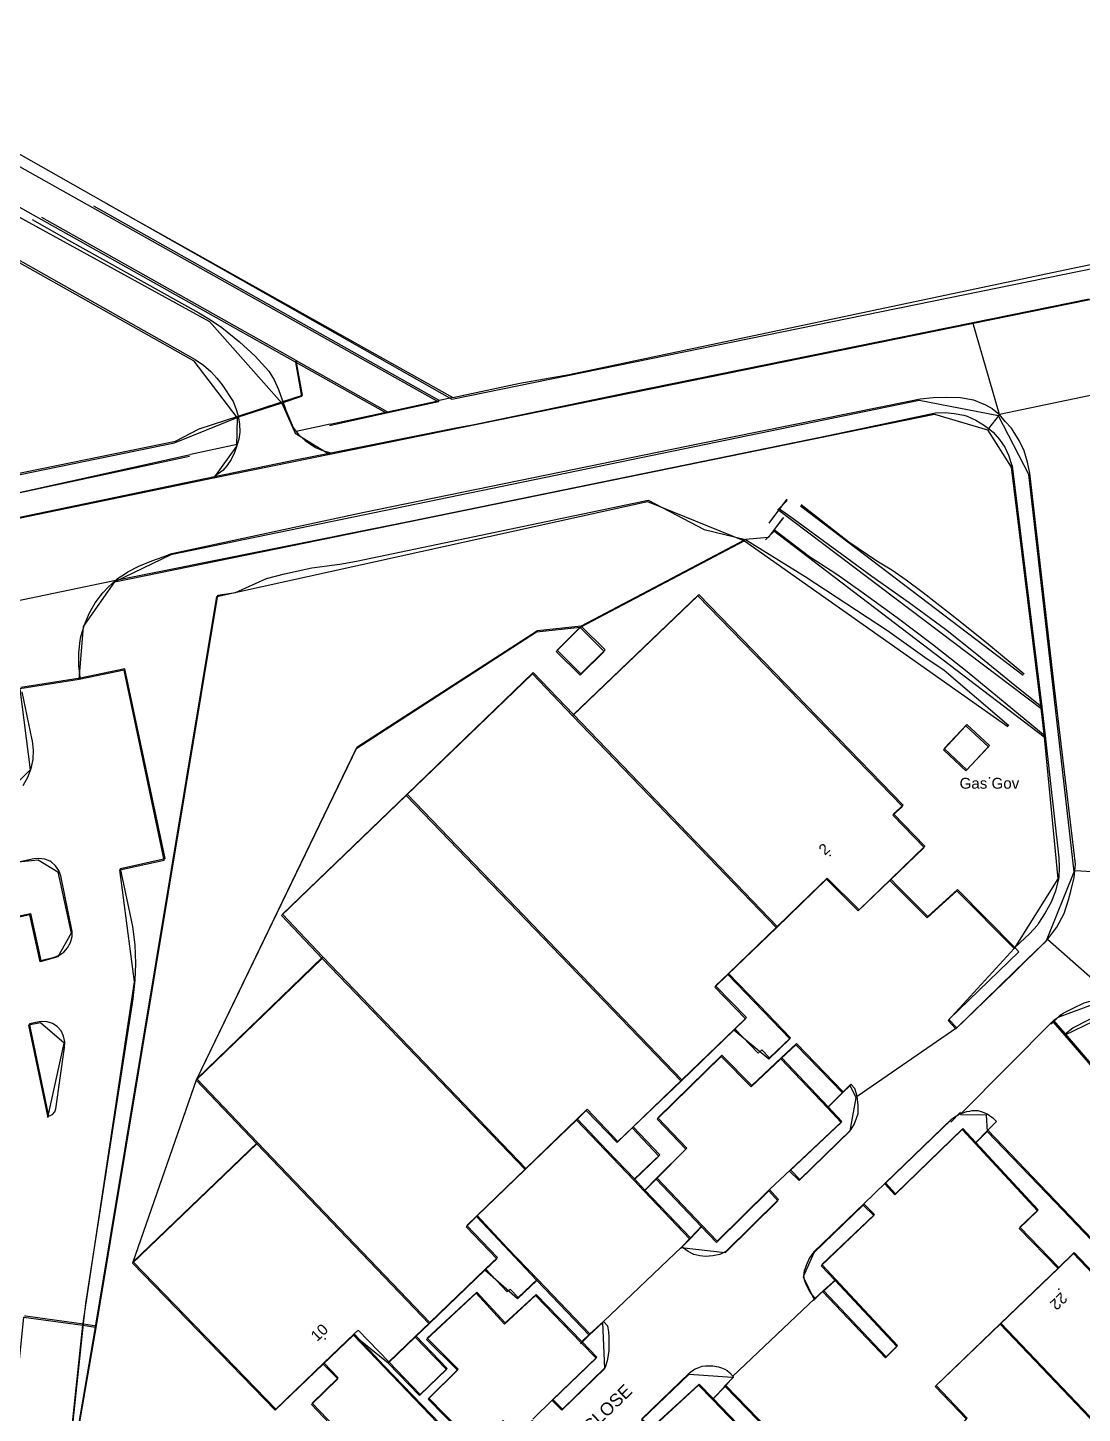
# Model space of a CAD drawing. Header units: millimetres. Extents: x 111502 to 977541, y 8702 to 1044108.
# Drawn here: x 488807.8 to 488917.4, y 243252.7 to 243396.6 of the extents above; entities that cross this region are included whole.
import ezdxf
from ezdxf.enums import TextEntityAlignment as Align

# ---------------------------------------------------------------- set-up
doc = ezdxf.new("R2010")
doc.units = ezdxf.units.MM
doc.header["$LTSCALE"] = 0.25
doc.linetypes.add('DASHED2', pattern=[9.525, 6.35, -3.175])
doc.layers.add('E HVSS As Laid HV', color=10, linetype='Continuous')
doc.layers.add('X HVSS Site Background', color=8, linetype='Continuous')
doc.styles.add('85C29BD3-77E0-4928-B775-6F', font='arial.ttf', dxfattribs={"height": 0.2})

# ---------------------------------------------------------------- blocks, each defined once
blk = doc.blocks.new('Gas OS')
at = {"layer": 'X HVSS Site Background'}
for points in [[(436.23, -290.74), (582.33, -372.78), (576.92, -373.96), (570.99, -375.25)], [(454.1, -187.79), (448.71, -194.83), (445.9, -205.38), (445.75, -208.28), (451.11, -214.22), (448.57, -225.17), (446.47, -251.96), (436.93, -289.3), (583.72, -372.48), (722.74, -344.15), (724.14, -333.29)], [(576.92, -373.96), (567.46, -368.64), (490.9, -325.68), (489.11, -334.41), (476.29, -333.99), (476.11, -342.21), (473.84, -347.01), (464.95, -346.34)], [(770.25, -332.96), (727.1, -343.09), (722.94, -344.12), (721.63, -347.44), (649.82, -362.21), (637.74, -364.66), (571.05, -378.23), (558.96, -380.7), (509.12, -391), (508.09, -391.2), (504, -389.58), (504.14, -383.93), (506.75, -386.88), (554.91, -377.03), (561.4, -374.41), (556.96, -368.55), (530.52, -353.7), (526.03, -352.98), (516.73, -352.94), (516.55, -358.44), (515.31, -358.48)], [(473.84, -347.01), (476.88, -344.08), (477.03, -334.53), (484.26, -334.8), (484.2, -337.03), (511.44, -338.61), (558.54, -364.42), (566.04, -372.9), (561.4, -374.41), (561.33, -377.36), (558.96, -380.7)], [(567.46, -368.64), (568.11, -372.23), (566.04, -372.9), (567.45, -376.03), (571.05, -378.23)], [(612.39, -432.25), (617.44, -427.4), (622.64, -422.35), (625.94, -425.64), (629.23, -422.48), (633.09, -426.35), (636.19, -423.54), (642.15, -429.55), (635.27, -437.03), (636.09, -437.89), (642.05, -432.12), (645.51, -428.72), (648.37, -421.59), (643.68, -380.31), (640.52, -374.21), (632.27, -372.62), (554.51, -388.67), (548.7, -391.46)], [(545.01, -401.6), (545.44, -396.09), (548.7, -391.46), (633.88, -374.06), (639.37, -375.68), (641.83, -379.56), (644.92, -404.58)], [(505.42, -389.34), (556.45, -378.41)], [(506.8, -616.07), (521.41, -604.26), (578.93, -558.11), (535.54, -535.13), (540.5, -505.06), (546.71, -468.85), (559.29, -392.98), (604.03, -383.11), (614.12, -387.21), (641.48, -406.5)], [(616.68, -385.36), (617.68, -384.01), (644.92, -404.58), (645.27, -407.58), (617.12, -386.16), (618.08, -384.92)], [(617.55, -384.02), (618.56, -383.01)], [(619.93, -383.56), (643.09, -401.16)], [(616.3, -387.1), (617.31, -386.08)], [(614.12, -387.21), (597.06, -396.2), (592.52, -396.69), (573.75, -408.83), (557.14, -443.21), (550.55, -462.2)], [(578.97, -413.65), (592.08, -401.02), (596.27, -405.37), (609.28, -392.92), (630.54, -414.8), (629.54, -415.7), (632.79, -419.05), (629.23, -422.48)], [(532.54, -537.4), (543.33, -487.98), (545.39, -468.66), (550.74, -432.99), (549.21, -421.38), (553.84, -420.35), (549.66, -400.65), (545.01, -401.6), (538.84, -402.59), (539.92, -411), (535.89, -415)], [(596.27, -405.37), (617.44, -427.4)], [(645.27, -407.58), (646.69, -422.3), (642.15, -429.55)], [(596.66, -447.36), (591.35, -452.5), (586.29, -457.38), (585.2, -458.45), (588.4, -461.75), (587.16, -462.94), (581.35, -468.51), (563.45, -449.81), (557.14, -443.21), (570.24, -430.57), (566.03, -426.12), (578.97, -413.65), (607.55, -443.3)], [(570.24, -430.57), (591.35, -452.5)], [(604.95, -453.5), (603.69, -454.75), (602.61, -453.6), (605.24, -451.09), (602.46, -448.18), (607.55, -443.3), (613.03, -438.02), (614.24, -436.84), (611.04, -433.55), (612.39, -432.25), (618.82, -438.93), (616.64, -441.03), (613.03, -438.02)], [(646.81, -436.64), (652.24, -434.64), (658.65, -436.13), (695.95, -466.82), (698.47, -471.07)], [(645.97, -437.4), (646.98, -436.39)], [(646.15, -437.14), (647.36, -438.53), (651.4, -436.59), (656.29, -436.98), (668.92, -446.9), (669.1, -448.07)], [(647.36, -438.53), (650.5, -442.13), (653.89, -438.98), (663.4, -448.97), (658.6, -453.58), (660.73, -455.81), (665.7, -451.02), (687.36, -473.12), (665.22, -494.22), (652.13, -506.67), (630.94, -484.46), (637.2, -478.42), (633.95, -475.03), (640.68, -468.55), (665.22, -494.22)], [(624.3, -444.54), (619.44, -439.55), (617.9, -440.99), (614.8, -443.89), (611.7, -440.74), (605.05, -447.25), (608.04, -450.39), (604.95, -453.5), (609.67, -458.43), (608.43, -459.72), (603.69, -454.75)], [(622.73, -446.1), (624.17, -447.62), (618.81, -452.66), (619.8, -453.64), (625.1, -448.49), (625.74, -445.04), (625.1, -443.75), (624.3, -444.54), (622.73, -446.1), (617.9, -440.99)], [(602.61, -453.6), (596.66, -447.36), (597.69, -446.35), (600.9, -449.7), (602.46, -448.18)], [(638.09, -449.79), (636.75, -448.34), (629.74, -455.13), (628.69, -453.98), (635.6, -447.34)], [(635.56, -447.56), (636.57, -446.55)], [(636.55, -446.79), (639.24, -446.83), (639.34, -448.54)], [(570.35, -472.7), (565.35, -477.49), (550.55, -462.2), (563.45, -449.81)], [(609.67, -458.43), (611.22, -460.06), (616.65, -454.69), (617.6, -455.74), (612.1, -461.13), (607.55, -460.64)], [(592.55, -464.01), (586.29, -457.38)], [(623.55, -464.03), (622.26, -465.18), (628.76, -472.05), (629.95, -470.88), (623.55, -464.03), (622.1, -462.49), (627.56, -457.28), (626.45, -456.18), (621.31, -461.13), (620.21, -463.64), (621.35, -465.99)], [(607.48, -460.69), (608.49, -459.68)], [(573.49, -469.69), (585.38, -482.08), (587.33, -483.05), (593.05, -479.59), (592.05, -478.54), (590.56, -480.04), (589.05, -478.54), (586.15, -481.33), (581.26, -476.34), (584.3, -473.34), (581.1, -470.15), (586.25, -465.34), (589.2, -468.54), (592.4, -465.59), (597.14, -470.49), (598.7, -472.09), (594.15, -476.49), (595.15, -477.49), (599.6, -473.14), (599.4, -468.39), (598, -469.69), (592.55, -464.01), (590.53, -465.92), (587.16, -462.94)], [(640.68, -468.55), (646.7, -462.77)], [(621.3, -466.09), (622.31, -465.08)], [(537.27, -486.84), (538.92, -470.89), (539.24, -467.82), (545.39, -468.66), (546.71, -468.85)], [(581.35, -468.51), (579.91, -469.89), (577.11, -472.59), (573.49, -469.69), (570.35, -472.7), (571.86, -474.24), (569.15, -476.9), (579.65, -487.99)], [(577.11, -472.59), (580.35, -475.97), (583.17, -473.26), (579.91, -469.89)], [(597.07, -470.59), (598.08, -469.58)], [(610.81, -476.39), (617.53, -483.36), (618.87, -482), (612.1, -475.04), (610.81, -476.39), (609.35, -474.89), (604.41, -479.43), (603.41, -478.48), (608.36, -473.74), (612.83, -474.05)], [(611.96, -475.05), (612.97, -474.04)]]:
    blk.add_lwpolyline(points, dxfattribs=at)
for points in [[(597.06, -396.2), (599.54, -398.68), (597.04, -401.17), (594.56, -398.69)], [(637.13, -411.1), (634.79, -408.9), (637.13, -406.4), (639.48, -408.6)], [(521.16, -422.5), (520.17, -417.77), (521.71, -417.59), (531.97, -421.19), (540.73, -420.33), (542.79, -421.59), (544.18, -427.93), (542.79, -430.41), (540.95, -430.93), (539.86, -426.06), (527.5, -428.7), (524.78, -429.28), (523.75, -424.29)], [(541.74, -447.1), (543.44, -439.37), (540.99, -437.27), (539.75, -437.51)], [(638.09, -449.79), (639.34, -448.54), (646.37, -455.85), (653.24, -463.01), (651.56, -464.63), (648.31, -461.22), (646.7, -462.77), (642.67, -458.6), (644.55, -456.79)]]:
    blk.add_lwpolyline(points, close=True, dxfattribs=at)
blk = doc.blocks.new('OS MAP 060722')
at = {"layer": 'X HVSS Site Background'}
for points in [[(41.42, 4231.89), (48.37, 4233.39), (53.52, 4234.29), (105.67, 4245.29), (164.27, 4257.44), (175.37, 4259.44), (180.43, 4260.18)], [(5.37, 4252.07), (13.32, 4247.59), (41.42, 4231.89)], [(25.16, 4235.73), (-1.27, 4250.59)], [(4.1, 4251.79), (40.02, 4231.59)], [(-2.27, 4250.36), (1.48, 4248.23), (15.03, 4240.67), (16.24, 4239.96), (17.41, 4239.17), (19.25, 4237.68), (20.89, 4236.18), (22.3, 4234.62), (22.86, 4233.71), (23.3, 4232.73), (23.68, 4231.65), (23.75, 4231.47)], [(-8.63, 4248.94), (14.66, 4235.82), (15.51, 4235.26), (16.29, 4234.58), (16.89, 4233.91), (17.44, 4233.19), (18.58, 4231.48), (18.89, 4230.74), (19.1, 4229.97), (19.11, 4229.96)], [(95.44, 4239.69), (107.52, 4242.14)], [(28.75, 4226.14), (41.57, 4228.69), (43.62, 4229.09), (59.42, 4232.39), (95.44, 4239.69)], [(98.22, 4230.14), (95.44, 4239.69)], [(23.75, 4231.47), (25.81, 4232.14), (25.16, 4235.73)], [(25.16, 4235.73), (34.63, 4230.41)], [(6.4, 4212.92), (6.59, 4213.08), (7.32, 4213.56), (7.66, 4213.79), (8.8, 4214.36), (10.15, 4214.93), (11.31, 4215.35), (12.21, 4215.7), (32.22, 4219.99), (67.22, 4227.14), (88.97, 4231.54), (89.97, 4231.74), (91.32, 4231.89), (92.72, 4231.94), (94.17, 4231.89), (95.52, 4231.64), (96.77, 4231.14), (97.47, 4230.74), (98.22, 4230.14)], [(41.42, 4231.89), (40.02, 4231.59)], [(110.66, 4232.71), (98.22, 4230.14)], [(6.4, 4212.92), (36.97, 4219.04), (61.32, 4224.04), (79.92, 4227.84), (91.57, 4230.29), (92.57, 4230.34), (93.52, 4230.24), (94.52, 4230.04), (94.87, 4229.94), (95.77, 4229.54), (96.67, 4228.99), (97.08, 4228.68)], [(19.11, 4229.96), (23.75, 4231.47)], [(23.75, 4231.47), (24.07, 4230.58), (24.82, 4228.76), (25.15, 4228.35)], [(28.69, 4229.12), (34.63, 4230.41)], [(34.63, 4230.41), (38.92, 4231.34), (40.02, 4231.59)], [(-38.15, 4220.46), (-35.55, 4217.51), (12.61, 4227.35), (15.08, 4228.65), (19.11, 4229.96)], [(19.11, 4229.96), (19.25, 4229.14), (19.28, 4228.3), (19.18, 4227.57), (19.03, 4227.02)], [(28.69, 4229.12), (25.15, 4228.35)], [(98.22, 4230.14), (97.08, 4228.68)], [(106.05, 4182.74), (106.12, 4183.44), (103.87, 4202.34), (101.37, 4224.04), (101.12, 4225.19), (100.77, 4226.34), (100.27, 4227.44), (99.62, 4228.44), (99.47, 4228.69), (98.82, 4229.39), (98.22, 4230.14)], [(25.15, 4228.35), (25.4, 4228.05), (26.09, 4227.44), (27.14, 4226.71), (27.97, 4226.36), (28.75, 4226.14)], [(97.08, 4228.68), (97.37, 4228.44), (97.57, 4228.29), (98.22, 4227.54), (98.77, 4226.74), (99.17, 4225.84), (99.47, 4224.89), (99.52, 4224.79), (102.61, 4199.75)], [(19.03, 4227.02), (14.15, 4225.96)], [(19.03, 4227.02), (18.99, 4226.86), (18.73, 4226.18), (18.39, 4225.46), (17.95, 4224.8), (17.51, 4224.32), (16.66, 4223.67)], [(16.66, 4223.67), (25.22, 4225.44), (28.75, 4226.14)], [(-36.88, 4215.04), (-15.98, 4219.29), (-10.58, 4220.49), (14.15, 4225.96)], [(-33.18, 4213.39), (-15.08, 4217.09), (16.66, 4223.67)], [(4.39, 4135.5), (11.83, 4180.31), (16.99, 4211.38), (18.83, 4211.65), (22.07, 4213.09), (23.92, 4213.59), (26.77, 4214.19), (29.67, 4214.59), (31.42, 4214.89), (61.72, 4221.24), (67.52, 4218.19), (71.82, 4217.14)], [(75.37, 4220.34), (74.37, 4218.99)], [(76.12, 4221.34), (75.37, 4220.34)], [(75.37, 4220.34), (76.77, 4219.34), (84.97, 4213.34), (88.82, 4210.59), (92.62, 4207.84), (95.87, 4205.24), (99.47, 4202.29), (102.61, 4199.75)], [(77.62, 4220.79), (82.57, 4216.89), (85.47, 4214.94), (87.02, 4213.99), (88.52, 4212.94), (90.27, 4211.64), (93.12, 4209.44), (94.27, 4208.54), (97.07, 4206.29), (100.77, 4203.19)], [(75.77, 4219.44), (74.82, 4218.19)], [(74.82, 4218.19), (74.17, 4217.34)], [(74.82, 4218.19), (75.57, 4217.59), (78.47, 4215.39), (81.32, 4213.54), (83.82, 4211.79), (87.57, 4209.04), (91.27, 4206.29), (94.87, 4203.44), (102.95, 4196.76)], [(71.82, 4217.14), (54.75, 4208.16)], [(74.17, 4217.34), (71.82, 4217.14)], [(71.82, 4217.14), (78.02, 4213.29), (86.57, 4207.69), (90.47, 4204.94), (92.47, 4203.59), (99.17, 4197.84)], [(-10.58, 4209.38), (6.4, 4212.92)], [(2.71, 4202.76), (2.7, 4202.84), (2.55, 4204.05), (2.55, 4205.36), (2.7, 4206.65), (2.78, 4207.06), (3.14, 4208.29), (3.64, 4209.47), (4.27, 4210.58), (5.04, 4211.61), (5.63, 4212.24), (6.4, 4212.92)], [(53.96, 4198.98), (66.97, 4211.44), (88.22, 4189.54), (87.22, 4188.64), (90.47, 4185.29), (86.91, 4181.86)], [(54.75, 4208.16), (50.22, 4207.67), (31.44, 4195.53), (14.82, 4161.14)], [(54.75, 4208.16), (57.23, 4205.68), (54.73, 4203.18), (52.25, 4205.66), (54.75, 4208.16)], [(3.06, 4135.69), (3.28, 4137.79), (8.2, 4169.46), (8.42, 4171.37), (8.48, 4173.12), (8.4, 4175.04), (8.16, 4176.94), (7.89, 4178.28), (6.89, 4182.99), (11.52, 4184.01), (7.35, 4203.72), (2.71, 4202.76)], [(36.66, 4190.71), (49.77, 4203.34), (53.96, 4198.98)], [(-3.22, 4191.61), (-2.73, 4192.45), (-2.39, 4193.36), (-2.19, 4194.31), (-2.14, 4195.28), (-2.26, 4196.25), (-2.28, 4196.35), (-3.33, 4201.31)], [(2.71, 4202.76), (-3.46, 4201.78)], [(53.96, 4198.98), (75.12, 4176.94)], [(102.61, 4199.75), (102.95, 4196.76)], [(94.82, 4193.24), (92.47, 4195.44), (94.82, 4197.94), (97.17, 4195.74), (94.82, 4193.24)], [(102.95, 4196.76), (104.37, 4184.09), (104.42, 4183.09), (104.37, 4182.04), (104.02, 4180.64), (103.57, 4179.49), (102.97, 4178.39), (102.27, 4177.29), (102.17, 4177.09), (101.32, 4176.19), (100.37, 4175.29), (100.22, 4175.14), (99.82, 4174.79)], [(27.92, 4173.79), (23.72, 4178.24), (36.66, 4190.71)], [(36.66, 4190.71), (65.22, 4161.04)], [(-14.82, 4175.67), (-2.45, 4178.3), (-1.37, 4173.43), (-0.12, 4173.73), (0.48, 4173.95), (1.01, 4174.3), (1.4, 4174.73), (1.7, 4175.29), (1.86, 4175.9), (1.87, 4176.43), (0.69, 4182.2), (0.48, 4182.77), (0.14, 4183.27), (-0.32, 4183.67), (-0.42, 4183.73), (-0.98, 4183.96), (-1.58, 4184.03), (-2.11, 4183.97), (-5.08, 4183.34)], [(86.91, 4181.86), (83.62, 4178.69), (80.32, 4181.99), (79.59, 4181.27), (75.12, 4176.94)], [(99.82, 4174.79), (93.87, 4180.79), (90.77, 4177.99), (87.64, 4181.12), (86.91, 4181.86)], [(103.19, 4175.61), (103.72, 4176.29), (104.17, 4176.89), (104.92, 4178.29), (105.37, 4179.74), (105.62, 4180.64), (105.97, 4182.04), (106.05, 4182.74)], [(113.98, 4182.3), (106.05, 4182.74)], [(75.12, 4176.94), (70.07, 4172.09)], [(99.82, 4174.79), (100.22, 4174.34), (92.94, 4167.31), (93.77, 4166.44)], [(99.72, 4172.21), (102.07, 4174.49), (102.97, 4175.34), (103.19, 4175.61)], [(109.92, 4169.69), (103.19, 4175.61)], [(14.82, 4161.14), (27.92, 4173.79)], [(27.92, 4173.79), (49.02, 4151.84)], [(70.07, 4172.09), (68.72, 4170.79), (71.92, 4167.49), (70.71, 4166.32)], [(70.71, 4166.32), (73.14, 4163.8), (73.51, 4164.15), (74.32, 4163.31), (76.51, 4165.41), (73.27, 4168.74), (70.07, 4172.09)], [(93.77, 4166.44), (99.72, 4172.21)], [(104.48, 4167.68), (104.82, 4167.94), (105.87, 4168.49), (107.02, 4169.04), (108.22, 4169.39), (108.72, 4169.49), (109.92, 4169.69)], [(-0.58, 4157.25), (-0.23, 4157.4), (-0.19, 4157.43), (0.07, 4157.71), (0.18, 4158.01), (1.09, 4164.39), (1.12, 4164.99), (0.98, 4165.57), (0.71, 4166.11), (0.32, 4166.56), (-0.16, 4166.87), (-0.73, 4167.06), (-1.33, 4167.09), (-1.55, 4167.06), (-2.57, 4166.85), (-2.53, 4166.58), (-0.58, 4157.25)], [(103.82, 4167.19), (94.22, 4157.54)], [(103.82, 4167.19), (104.48, 4167.68)], [(103.82, 4167.19), (105.03, 4165.8)], [(105.03, 4165.8), (105.82, 4166.44), (107.52, 4167.29), (109.07, 4167.74), (110.32, 4167.89), (111.02, 4167.94), (112.12, 4167.79), (112.32, 4167.79), (113.22, 4167.59), (113.97, 4167.34), (115.02, 4166.89), (126.6, 4157.42)], [(70.71, 4166.32), (65.22, 4161.04)], [(93.77, 4166.44), (83.42, 4159.29)], [(105.03, 4165.8), (108.17, 4162.19), (111.57, 4165.34), (121.07, 4155.34), (116.27, 4150.74), (118.4, 4148.51)], [(81.97, 4159.79), (77.12, 4164.79), (75.57, 4163.34)], [(75.57, 4163.34), (72.47, 4160.44), (69.37, 4163.59), (62.72, 4157.09), (65.72, 4153.94), (62.62, 4150.84)], [(80.41, 4158.23), (75.57, 4163.34)], [(8.22, 4142.14), (14.82, 4161.14)], [(21.12, 4154.54), (14.82, 4161.14)], [(65.22, 4161.04), (60.14, 4156.15)], [(83.42, 4159.29), (83.32, 4159.69), (83.17, 4160.14), (82.77, 4160.59), (81.97, 4159.79)], [(76.49, 4151.67), (77.47, 4150.69), (82.77, 4155.84), (83.12, 4156.39), (83.37, 4157.04), (83.52, 4157.54), (83.52, 4158.39), (83.42, 4159.29)], [(81.97, 4159.79), (80.41, 4158.23)], [(54.33, 4156.98), (49.02, 4151.84)], [(60.14, 4156.15), (58.57, 4154.64), (55.37, 4157.99), (54.33, 4156.98)], [(60.28, 4150.74), (57.47, 4153.69), (54.33, 4156.98)], [(76.49, 4151.67), (81.85, 4156.71), (80.41, 4158.23)], [(86.37, 4150.34), (93.27, 4156.99)], [(93.27, 4156.99), (93.57, 4157.19), (93.92, 4157.39), (94.22, 4157.54)], [(94.22, 4157.54), (94.82, 4157.74), (95.12, 4157.79), (95.37, 4157.84), (95.97, 4157.84), (96.32, 4157.74), (96.92, 4157.49), (97.52, 4157.09), (97.92, 4156.69), (97.02, 4155.79)], [(60.28, 4150.74), (62.91, 4153.25), (60.14, 4156.15)], [(95.77, 4154.54), (94.42, 4155.99), (87.42, 4149.19), (86.37, 4150.34)], [(97.02, 4155.79), (95.77, 4154.54)], [(97.02, 4155.79), (104.04, 4148.48)], [(8.22, 4142.14), (21.12, 4154.54)], [(21.12, 4154.54), (39.03, 4135.83)], [(104.37, 4141.55), (100.34, 4145.73), (102.22, 4147.54), (95.77, 4154.54)], [(49.02, 4151.84), (43.96, 4146.95)], [(74.32, 4149.64), (76.49, 4151.67)], [(61.37, 4149.59), (60.28, 4150.74)], [(62.62, 4150.84), (61.37, 4149.59)], [(62.62, 4150.84), (67.34, 4145.91)], [(84.12, 4148.14), (86.37, 4150.34)], [(66.1, 4144.61), (61.37, 4149.59)], [(74.32, 4149.64), (75.27, 4148.59), (69.77, 4143.19), (69.17, 4142.89), (68.42, 4142.74), (67.67, 4142.69), (67.07, 4142.74), (66.47, 4142.89), (65.87, 4143.19), (65.37, 4143.54), (65.22, 4143.69)], [(67.34, 4145.91), (68.9, 4144.27), (74.32, 4149.64)], [(104.04, 4148.48), (110.9, 4141.31)], [(43.96, 4146.95), (42.87, 4145.89), (46.07, 4142.59), (44.83, 4141.4)], [(50.22, 4140.32), (47.07, 4143.59), (43.96, 4146.95)], [(78.97, 4143.19), (84.12, 4148.14)], [(81.22, 4140.29), (79.77, 4141.84), (85.22, 4147.04), (84.12, 4148.14)], [(66.1, 4144.61), (67.34, 4145.91)], [(65.22, 4143.69), (66.1, 4144.61)], [(65.22, 4143.69), (57.07, 4135.94)], [(78.97, 4143.19), (78.72, 4142.89), (78.47, 4142.54), (78.22, 4141.99), (78.12, 4141.74), (78.02, 4141.44), (77.92, 4141.19), (77.87, 4140.69), (77.92, 4140.29), (78.07, 4139.89), (78.42, 4139.19), (78.62, 4138.84), (79.02, 4138.34)], [(104.37, 4141.55), (105.97, 4143.09), (109.22, 4139.69), (110.9, 4141.31)], [(28.02, 4131.64), (23.02, 4126.84), (8.22, 4142.14)], [(44.83, 4141.4), (39.03, 4135.83)], [(50.22, 4140.32), (48.21, 4138.42), (47.36, 4139.31), (47.06, 4139.03), (44.83, 4141.4)], [(98.35, 4135.76), (104.37, 4141.55)], [(55.67, 4134.64), (50.22, 4140.32)], [(79.92, 4139.14), (81.22, 4140.29)], [(79.92, 4139.14), (86.44, 4132.27), (87.62, 4133.44), (81.22, 4140.29)], [(54.82, 4133.85), (50.07, 4138.74), (46.87, 4135.79), (43.92, 4138.99), (38.77, 4134.19), (41.97, 4130.99), (38.92, 4127.99), (43.82, 4122.99)], [(79.02, 4138.34), (70.5, 4130.27)], [(79.02, 4138.34), (79.92, 4139.14)], [(-21.98, 4001.59), (-0.38, 4019.1), (7.29, 4025.43), (-1.77, 4062.35), (-7.99, 4064.7), (-8.54, 4065.01), (-8.8, 4065.26), (-9.05, 4065.55), (-9.32, 4065.85), (-9.48, 4066.06), (-9.56, 4066.19), (-9.72, 4066.55), (-9.75, 4066.66), (-9.8, 4066.93), (-9.81, 4067.51), (-9.76, 4068.2), (-9.55, 4069.57), (-9.42, 4070.65), (-9.21, 4071.54), (-9, 4072.43), (-8.81, 4073.21), (1, 4116.37), (3.06, 4135.69)], [(-3.09, 4136.52), (-2.98, 4136.54), (3.06, 4135.69)], [(-1.83, 4099.28), (-1.15, 4103.43), (1.63, 4119.51), (4.39, 4135.5)], [(3.06, 4135.69), (4.39, 4135.5)], [(39.03, 4135.83), (37.59, 4134.45)], [(51.82, 4127.84), (52.82, 4126.84), (57.27, 4131.19), (57.52, 4132.04), (57.67, 4132.94), (57.67, 4134.29), (57.62, 4134.89), (57.52, 4135.44), (57.07, 4135.94)], [(57.07, 4135.94), (55.67, 4134.64)], [(88.6, 4119.86), (93.62, 4124.69), (94.87, 4125.89), (91.62, 4129.29), (98.35, 4135.76)], [(98.35, 4135.76), (122.42, 4110.54), (122.87, 4110.09)], [(31.16, 4134.65), (28.02, 4131.64)], [(34.77, 4131.74), (31.57, 4135.04), (31.16, 4134.65)], [(31.16, 4134.65), (34.32, 4131.29), (43.02, 4122.29), (43.06, 4122.25)], [(37.59, 4134.45), (34.77, 4131.74)], [(34.77, 4131.74), (38.01, 4128.37), (40.83, 4131.07), (37.59, 4134.45)], [(55.67, 4134.64), (54.82, 4133.85)], [(51.82, 4127.84), (56.37, 4132.24), (54.82, 4133.85)], [(37.32, 4116.34), (37.12, 4116.69), (26.82, 4127.44), (29.52, 4130.09), (28.02, 4131.64)], [(66.02, 4130.59), (66.52, 4130.99), (66.82, 4131.09), (67.32, 4131.29), (67.67, 4131.34), (68.42, 4131.34), (69.02, 4131.24), (69.32, 4131.14), (69.67, 4130.99), (69.92, 4130.84), (70.17, 4130.64), (70.5, 4130.27)], [(61.07, 4125.84), (64.07, 4128.74), (66.02, 4130.59)], [(70.5, 4130.27), (70.57, 4130.19), (69.77, 4129.29)], [(68.47, 4127.94), (67.02, 4129.44), (62.07, 4124.89), (61.07, 4125.84)], [(69.77, 4129.29), (68.47, 4127.94)], [(69.77, 4129.29), (76.54, 4122.33), (75.2, 4120.96), (68.47, 4127.94)], [(49.72, 4125.79), (51.82, 4127.84)]]:
    blk.add_lwpolyline(points, dxfattribs=at)
for p in [(97.17, 4192.39), (80.62, 4184.34), (104.38, 4139.28), (28.17, 4134.14)]:
    blk.add_point(p, dxfattribs=at)
at = {"layer": 'X HVSS Site Background', "style": '85C29BD3-77E0-4928-B775-6F'}
blk.add_text('Gas Gov', height=1.125, dxfattribs=at).set_placement((97.17, 4192.39), align=Align.TOP_CENTER)
for s, height, rotation, p in [('2', 1.12, 43.2, (80.62, 4184.34)), ('10', 1.125, 43.6, (28.17, 4134.14))]:
    blk.add_text(s, height=height, rotation=rotation, dxfattribs=at).set_placement(p, align=Align.BOTTOM_CENTER)
blk.add_text('22', height=1.125, rotation=223.9, dxfattribs=at).set_placement((104.38, 4139.28), align=Align.BOTTOM_LEFT)
blk.add_text('PLOVER CLOSE', height=1.3125, rotation=44, dxfattribs=at).set_placement((54.62, 4124.14), align=Align.MIDDLE_CENTER)

msp = doc.modelspace()

# ---------------------------------------------------------------- linework, layer by layer
at = {"lineweight": 0}
msp.add_circle((488727.82, 239008.33), 11388.42, dxfattribs=at)
at = {"layer": 'X HVSS Site Background', "lineweight": 0}
for p in [(488907.75, 243318.7), (488891.2, 243310.65), (488914.96, 243265.59), (488838.75, 243260.45)]:
    msp.add_point(p, dxfattribs=at)

# ---------------------------------------------------------------- block references
at = {"layer": 'E HVSS As Laid HV', "linetype": 'DASHED2', "lineweight": 0}
msp.add_blockref('OS MAP 060722', (488810.58, 239126.31), dxfattribs=at)
at = {"layer": 'X HVSS Site Background', "lineweight": 0}
msp.add_blockref('Gas OS', (488268.18, 243730.52), dxfattribs=at)

# ---------------------------------------------------------------- texts
at = {"layer": 'X HVSS Site Background', "lineweight": 0, "style": '85C29BD3-77E0-4928-B775-6F'}
msp.add_text('Gas Gov', height=1.125, dxfattribs=at).set_placement((488907.75, 243318.7), align=Align.TOP_CENTER)
for s, height, rotation, p in [('2', 1.12, 43.2, (488891.2, 243310.65)), ('10', 1.125, 43.6, (488838.75, 243260.45))]:
    msp.add_text(s, height=height, rotation=rotation, dxfattribs=at).set_placement(p, align=Align.BOTTOM_CENTER)
msp.add_text('22', height=1.125, rotation=223.9, dxfattribs=at).set_placement((488914.96, 243265.59), align=Align.BOTTOM_LEFT)
msp.add_text('PLOVER CLOSE', height=1.3125, rotation=44, dxfattribs=at).set_placement((488865.2, 243250.45), align=Align.MIDDLE_CENTER)

doc.saveas('drawing.dxf')
